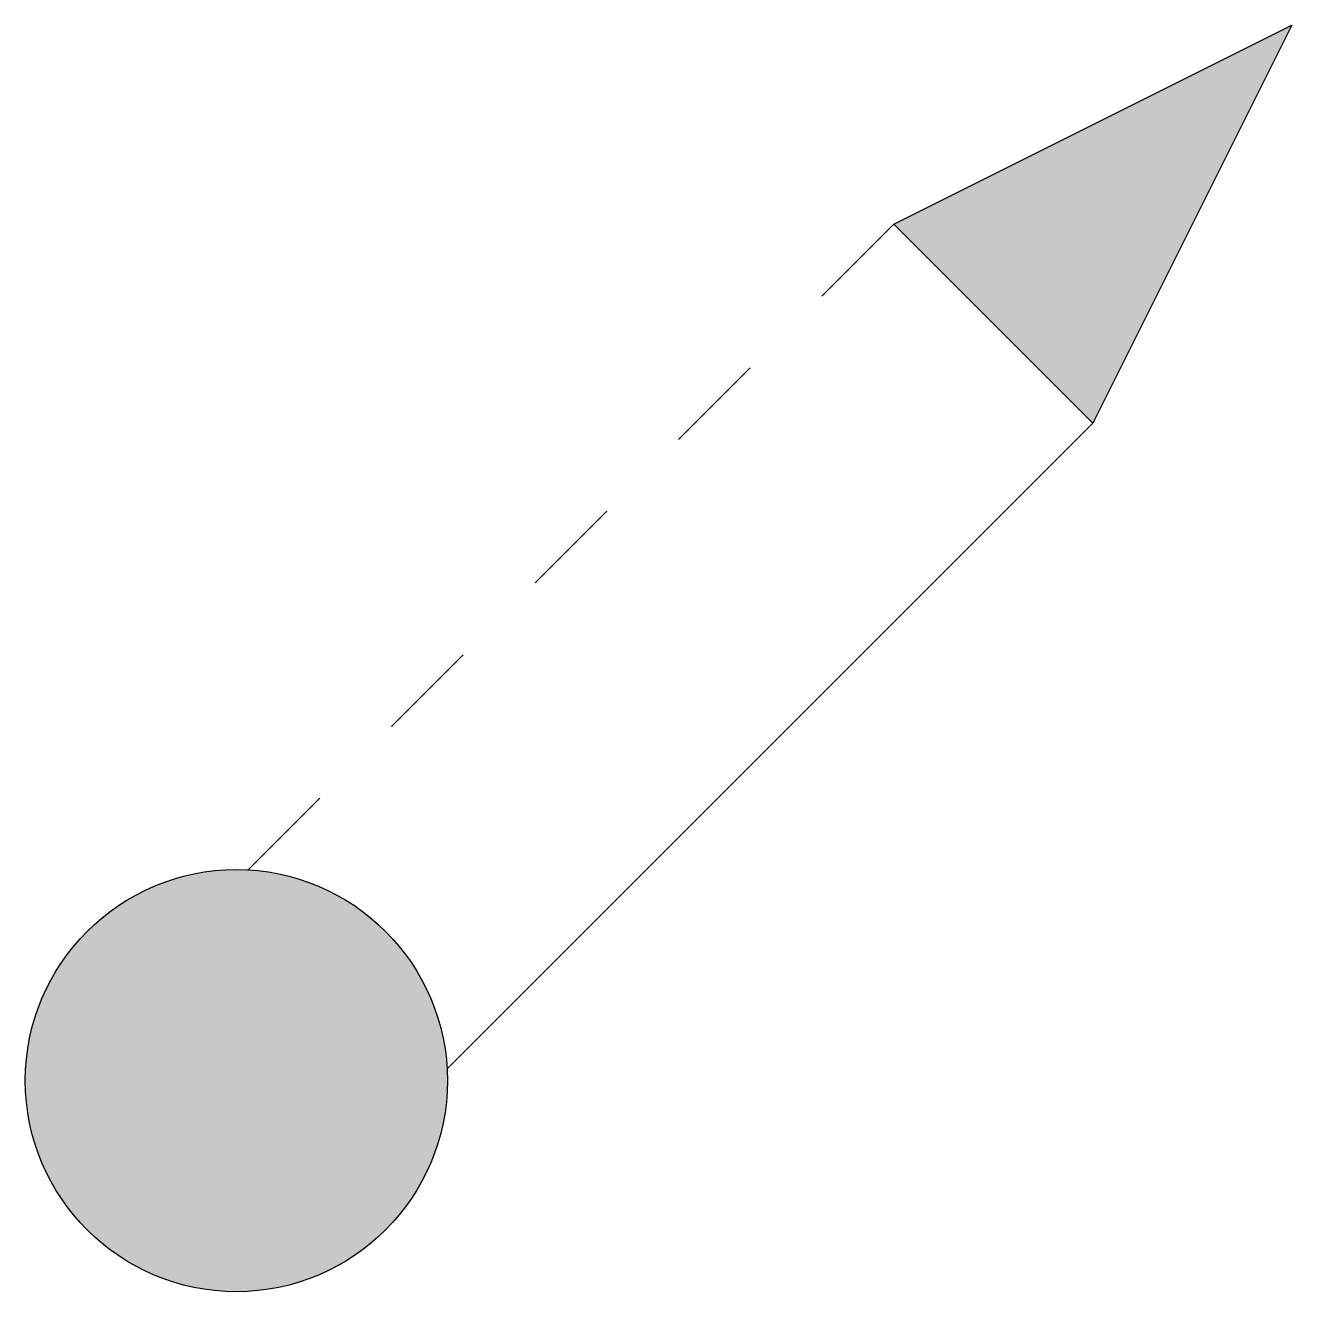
# Model space of a CAD drawing. Header units: millimetres. Extents: x -56 to 281, y -56 to 281.
import ezdxf

# ---------------------------------------------------------------- set-up
doc = ezdxf.new("R2010")
doc.units = ezdxf.units.MM

msp = doc.modelspace()

# ---------------------------------------------------------------- hatches: boundary and pattern name
at = {"linetype": 'ByBlock', "lineweight": -2}
h = msp.add_hatch(color=0, dxfattribs=at)
h.dxf.hatch_style = 1
h.paths.add_polyline_path([(281.25, 281.25), (175.18, 228.22), (228.22, 175.18)])
h = msp.add_hatch(color=0, dxfattribs=at)
h.dxf.hatch_style = 1
h.paths.add_polyline_path([(-56.25, 0, 1), (56.25, 0, 1)])

# ---------------------------------------------------------------- linework, layer by layer
at = {"color": 0, "linetype": 'ByBlock', "lineweight": -2}
for p, q in [((156.07, 209.1), (175.18, 228.22)), ((117.83, 170.87), (136.95, 189.98)), ((56.16, 3.13), (228.22, 175.18)), ((79.6, 132.63), (98.72, 151.75)), ((41.36, 94.4), (60.48, 113.51)), ((3.13, 56.16), (22.25, 75.28))]:
    msp.add_line(p, q, dxfattribs=at)
msp.add_lwpolyline([(175.18, 228.22), (281.25, 281.25), (228.22, 175.18), (175.18, 228.22)], dxfattribs=at)
msp.add_circle((0, 0), 56.25, dxfattribs=at)

doc.saveas('drawing.dxf')
